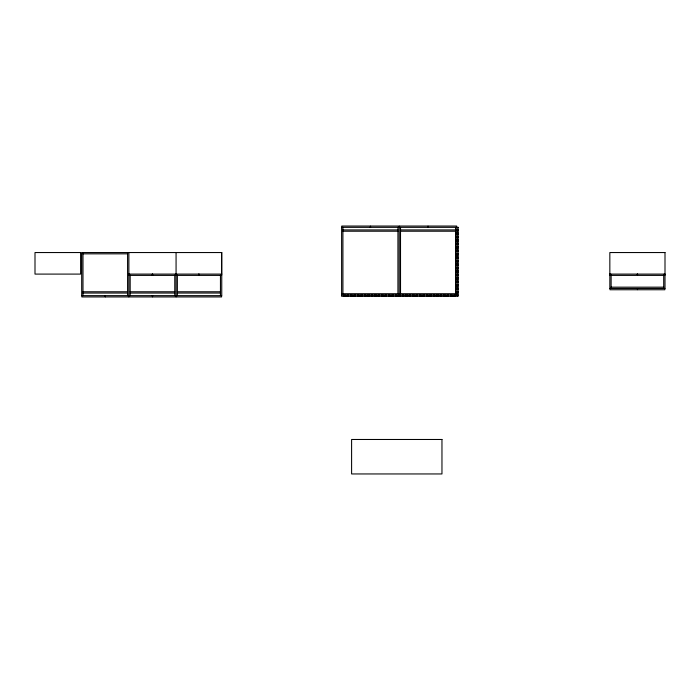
<?xml version="1.0" encoding="UTF-8"?>
<svg xmlns="http://www.w3.org/2000/svg" width="700" height="700" viewBox="0 0 700 700"><rect width="100%" height="100%" fill="white"/><g stroke="black" fill="none" stroke-linecap="round" stroke-linejoin="round"><path stroke-width="1.05" d="M456.829 229.495L458.124 229.495M342.912 229.924L397.933 229.924M400.514 229.924L455.534 229.924M456.829 230.79L458.124 230.79M342.912 231.219L397.933 231.219M400.514 231.219L455.534 231.219M456.829 232.943L458.124 232.943M456.829 234.237L458.124 234.237M456.829 236.39L458.124 236.39M456.829 237.685L458.124 237.685M456.829 239.838L458.124 239.838M456.829 241.132L458.124 241.132M456.829 243.285L458.124 243.285M456.829 244.58L458.124 244.58M456.829 246.733L458.124 246.733M456.829 248.027L458.124 248.027M456.829 250.18L458.124 250.18M456.829 251.475L458.124 251.475M456.829 253.627L458.124 253.627M82.985 253.838L127.584 253.838M456.829 254.922L458.124 254.922M456.829 257.075L458.124 257.075M456.829 258.37L458.124 258.37M456.829 260.523L458.124 260.523M456.829 261.817L458.124 261.817M456.829 263.97L458.124 263.97M456.829 265.265L458.124 265.265M456.829 267.418L458.124 267.418M456.829 268.713L458.124 268.713M456.829 270.865L458.124 270.865M456.829 272.16L458.124 272.16M128.879 274.094L221.751 274.094M609.84 274.094L665 274.094M456.829 274.312L458.124 274.312M128.879 275.389L221.611 275.389L221.611 252.551M456.829 275.608L458.124 275.608M456.829 277.76L458.124 277.76M456.829 279.055L458.124 279.055M456.829 281.207L458.124 281.207M456.829 282.502L458.124 282.502M456.829 284.655L458.124 284.655M456.829 285.95L458.124 285.95M611.126 287.166L663.705 287.166M456.829 288.111L458.124 288.111M456.829 289.398L458.124 289.398M456.829 291.559L458.124 291.559M82.985 291.769L127.584 291.769M130.174 291.769L174.773 291.769M177.362 291.769L220.456 291.769M456.829 292.845L458.124 292.845M82.985 293.055L127.584 293.055M130.174 293.055L174.773 293.055M177.362 293.055L220.456 293.055M341.618 293.711L456.829 293.711M341.618 295.006L458.124 295.006M664.86 274.094L664.86 275.389L637.56 275.389L637.56 274.094M664.86 288.461L664.86 289.756L637.56 289.756L637.56 288.461M663.705 274.312L663.705 288.461M637.271 274.094L637.271 275.389L609.98 275.389L609.98 274.094M637.271 288.461L637.271 289.756L609.98 289.756L609.98 288.461M611.126 274.312L611.126 288.461M457.546 295.006L457.546 296.293M456.829 227.343L456.829 295.006M456.689 227.343L456.689 226.047L428.172 226.047L428.172 227.343M455.534 227.343L455.534 293.711M455.394 295.006L455.394 296.293M454.099 295.006L454.099 296.293M451.946 295.006L451.946 296.293M450.651 295.006L450.651 296.293M448.499 295.006L448.499 296.293M447.204 295.006L447.204 296.293M445.051 295.006L445.051 296.293M443.756 295.006L443.756 296.293M441.604 295.006L441.604 296.293M440.309 295.006L440.309 296.293M438.156 295.006L438.156 296.293M436.861 295.006L436.861 296.293M434.709 295.006L434.709 296.293M433.414 295.006L433.414 296.293M431.261 295.006L431.261 296.293M429.966 295.006L429.966 296.293M427.884 227.343L427.884 226.047L399.368 226.047L399.368 227.343M427.814 295.006L427.814 296.293M426.519 295.006L426.519 296.293M424.366 295.006L424.366 296.293M423.071 295.006L423.071 296.293M420.919 295.006L420.919 296.293M419.624 295.006L419.624 296.293M417.471 295.006L417.471 296.293M416.176 295.006L416.176 296.293M414.024 295.006L414.024 296.293M412.729 295.006L412.729 296.293M410.576 295.006L410.576 296.293M409.281 295.006L409.281 296.293M407.129 295.006L407.129 296.293M405.834 295.006L405.834 296.293M403.672 295.006L403.672 296.293M402.386 295.006L402.386 296.293M400.514 227.343L400.531 293.711M400.225 295.006L400.225 296.293M399.227 227.343L399.227 293.711M399.227 294.14L399.227 296.293M399.079 227.343L399.079 226.047L370.562 226.047L370.562 227.343M398.939 295.006L398.939 296.293M397.933 227.343L397.933 293.711M396.777 295.006L396.777 296.293M395.491 295.006L395.491 296.293M393.33 295.006L393.33 296.293M392.044 295.006L392.044 296.293M389.882 295.006L389.882 296.293M388.596 295.006L388.596 296.293M386.435 295.006L386.435 296.293M385.149 295.006L385.149 296.293M382.988 295.006L382.988 296.293M381.701 295.006L381.701 296.293M379.54 295.006L379.54 296.293M378.254 295.006L378.254 296.293M376.092 295.006L376.092 296.293M374.806 295.006L374.806 296.293M372.645 295.006L372.645 296.293M371.359 295.006L371.359 296.293M370.274 227.343L370.274 226.047L341.757 226.047L341.757 227.343M369.197 295.006L369.197 296.293M367.902 295.006L367.902 296.293M365.75 295.006L365.75 296.293M364.455 295.006L364.455 296.293M362.303 295.006L362.303 296.293M361.007 295.006L361.007 296.293M358.855 295.006L358.855 296.293M357.56 295.006L357.56 296.293M355.408 295.006L355.408 296.293M354.113 295.006L354.113 296.293M351.96 295.006L351.96 296.293M350.665 295.006L350.665 296.293M348.512 295.006L348.512 296.293M347.217 295.006L347.217 296.293M345.065 295.006L345.065 296.293M343.77 295.006L343.77 296.293M342.912 227.343L342.921 293.711M221.611 295.645L221.611 296.94L176.216 296.94L176.216 295.645M220.456 275.17L220.456 295.645M199.054 274.094L199.054 275.389M198.765 274.094L198.765 275.389M177.362 275.17L177.362 295.645M176.216 274.094L176.216 275.389M176.067 252.551L176.067 274.094M176.067 275.17L176.067 295.645M175.928 274.094L175.928 275.389M175.928 295.645L175.928 296.94L152.617 296.94L152.617 295.645M174.773 275.17L174.773 295.645M152.617 274.094L152.617 275.389M152.329 274.094L152.329 275.389M152.329 295.645L152.329 296.94L129.019 296.94L129.019 295.645M130.174 275.17L130.174 295.645M129.019 274.094L129.019 275.389M128.879 252.551L128.879 295.645M128.739 295.645L128.739 296.94L105.429 296.94L105.429 295.645M127.584 252.551L127.584 295.645M105.14 295.645L105.14 296.94L81.83 296.94L81.83 295.645M82.985 252.551L82.985 295.645M458.124 227.343L341.618 227.343L341.618 296.293L458.124 296.293L458.124 227.343M80.614 252.551L35 252.551L35 274.094L80.614 274.094L80.614 252.551M221.751 252.551L81.69 252.551L81.69 295.645L221.751 295.645L221.751 252.551M665 252.551L609.84 252.551L609.84 288.461L665 288.461L665 252.551M441.963 439.477L351.601 439.477L351.601 473.952L441.963 473.952L441.963 439.477"/></g></svg>
